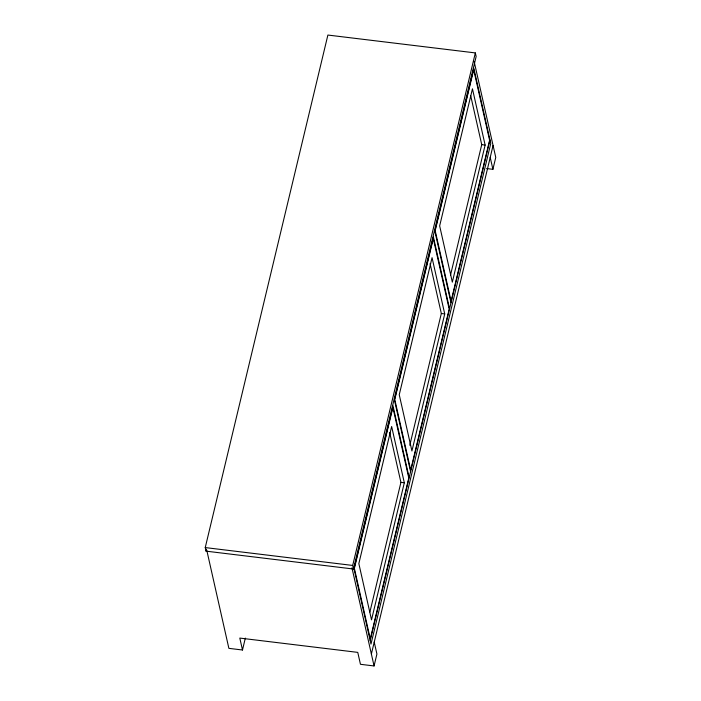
<?xml version="1.0" encoding="UTF-8"?>
<svg xmlns="http://www.w3.org/2000/svg" width="701" height="701" viewBox="0 0 701 701"><rect width="100%" height="100%" fill="white"/><g stroke="black" fill="none" stroke-linecap="round" stroke-linejoin="round"><path stroke-width="1.05" d="M205.244 547.577L327.884 35.05L475.339 52.917L476.145 56.501L353.506 569.028L206.05 551.152L205.244 547.577L352.699 565.444L353.506 569.028M206.05 551.152L206.523 549.163M206.769 550.232L228.876 648.355L242.493 650.002L245.341 638.085M352.699 565.444L475.339 52.917M369.9 611.991L400.919 482.358L389.677 432.482M409.796 445.266L441.323 313.505L430.081 263.62M450.454 275.344L481.727 144.651L470.722 95.827M404.319 482.77L371.521 619.842L358.842 563.595L391.64 426.523L404.319 482.77L400.919 482.358M444.723 313.917L411.925 450.988L399.246 394.742L432.053 257.67L444.723 313.917L441.323 313.505M485.127 145.063L452.329 282.135L439.658 225.88L472.456 88.817L485.127 145.063L481.727 144.651M370.181 640.504L489.964 139.902M371.381 654.024L493.066 145.466M242.493 650.002L239.803 638.076L357.764 652.377L360.454 664.303L374.062 665.95L376.919 654.033L374.229 642.107M486.625 168.555L492.899 169.318L495.756 157.401L474.121 61.399M490.218 157.392L492.899 169.318M450.988 302.797L434.822 231.041L473.797 68.146L490.77 143.477L370.987 644.088L354.005 568.756L392.989 405.861L409.156 477.609M449.56 308.755L433.393 236.999L394.409 399.894L410.584 471.65M351.955 567.828L374.062 665.95M392.884 407.447L354.382 568.353L370.286 638.918L408.788 478.012L392.884 407.447M433.288 238.594L394.786 399.5L410.69 470.064L449.192 309.15L433.288 238.594M473.692 69.741L435.19 230.647L451.093 301.211L489.596 140.296L473.692 69.741"/></g></svg>
